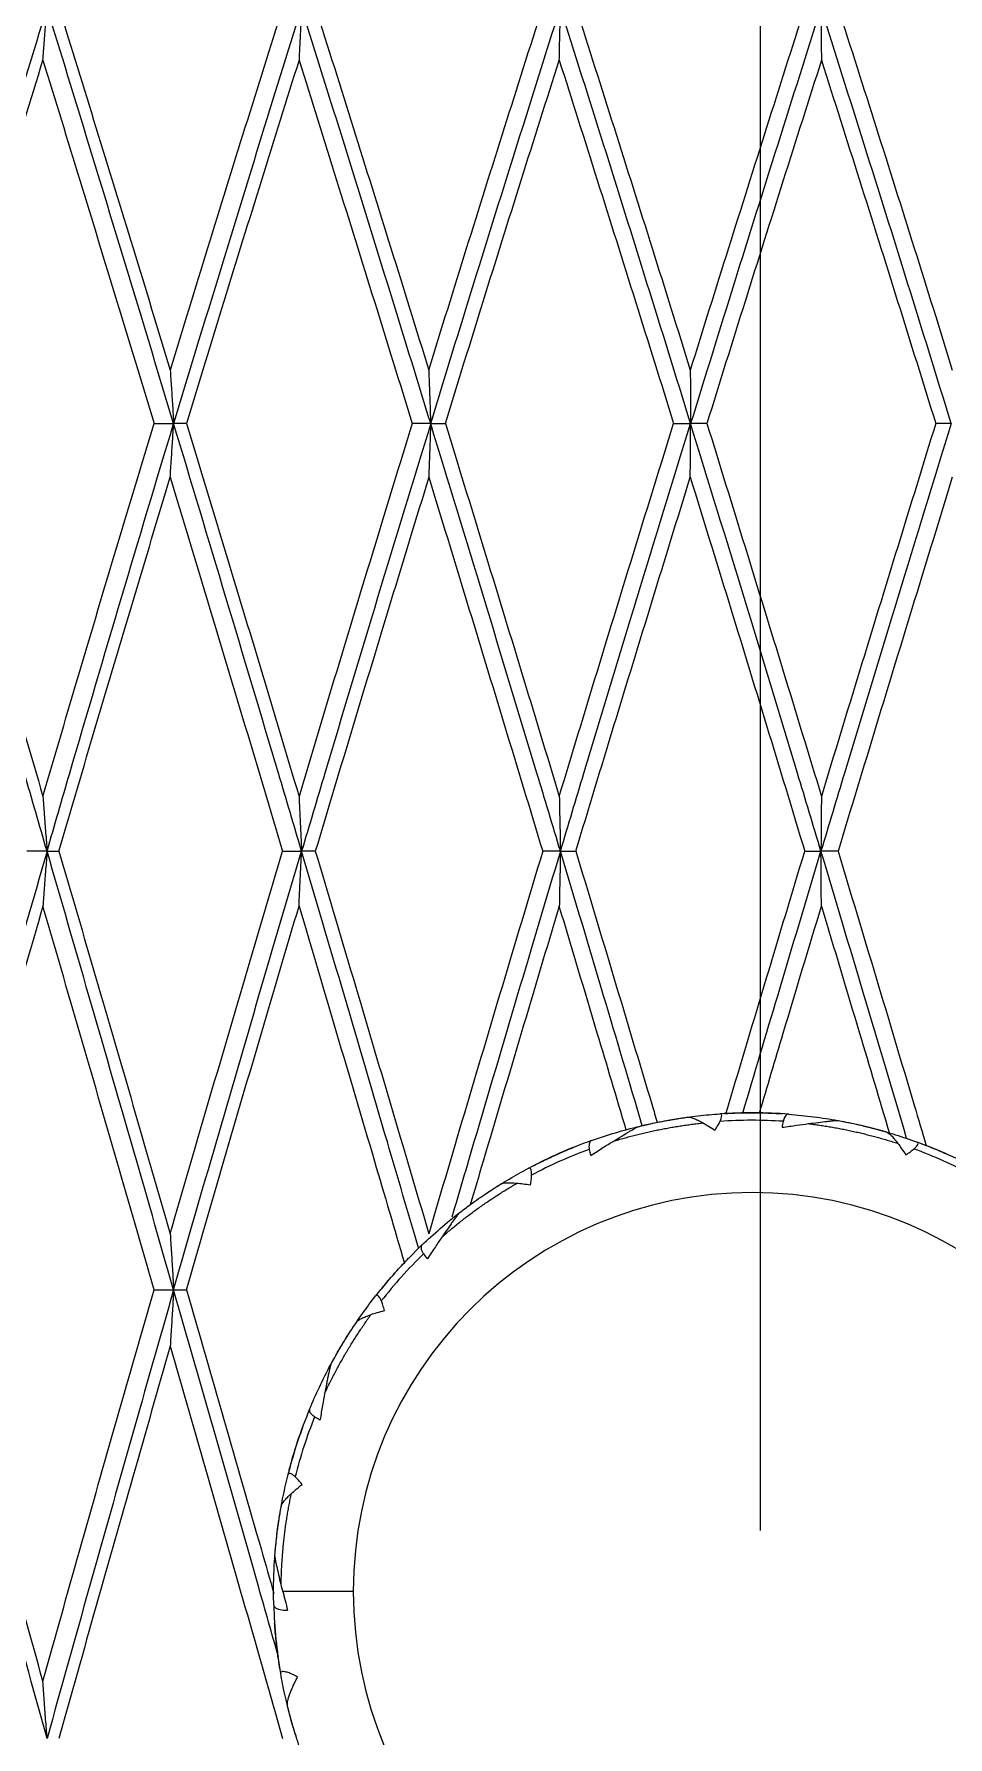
# Model space of a CAD drawing. Extents: x 1661 to 2451, y 0 to 579.
# Drawn here: x 1885.59 to 1891.32, y 450.7 to 461.38 of the extents above; entities that cross this region are included whole.
import ezdxf

# ---------------------------------------------------------------- set-up
doc = ezdxf.new("R2010")
doc.units = 0
doc.header["$LTSCALE"] = 10
doc.header["$MEASUREMENT"] = 0
doc.linetypes.add('CENTER', pattern=[2, 1.25, -0.25, 0.25, -0.25])
doc.layers.add('2', color=7, linetype='CONTINUOUS', true_color=0xffffff)
doc.layers.add('3', color=7, linetype='CONTINUOUS', true_color=0xffffff)
doc.layers.add('BODY', color=7, linetype='CONTINUOUS')

msp = doc.modelspace()

# ---------------------------------------------------------------- linework, layer by layer
at = {"layer": '2', "color": 7, "linetype": 'Continuous', "lineweight": 18}
for points in [[(1884.893, 458.936), (1884.979, 459.231), (1885.153, 459.818), (1885.415, 460.687), (1885.589, 461.258), (1885.676, 461.541)], [(1885.65, 461.213), (1885.653, 461.25), (1885.658, 461.323), (1885.667, 461.432), (1885.673, 461.504), (1885.676, 461.541)], [(1886.469, 458.936), (1886.38, 459.231), (1886.202, 459.819), (1885.938, 460.686), (1885.763, 461.257), (1885.676, 461.541)], [(1885.751, 461.541), (1885.828, 461.292), (1885.982, 460.792), (1886.215, 460.035), (1886.37, 459.527), (1886.448, 459.271)], [(1887.151, 461.541), (1887.073, 461.292), (1886.916, 460.792), (1886.682, 460.035), (1886.526, 459.527), (1886.448, 459.271)], [(1887.271, 461.541), (1887.182, 461.258), (1887.004, 460.687), (1886.737, 459.818), (1886.558, 459.231), (1886.469, 458.936)], [(1887.271, 461.541), (1887.269, 461.504), (1887.266, 461.432), (1887.26, 461.323), (1887.256, 461.25), (1887.255, 461.213)], [(1888.08, 458.936), (1887.989, 459.231), (1887.808, 459.819), (1887.539, 460.686), (1887.36, 461.257), (1887.271, 461.541)], [(1887.358, 461.541), (1887.437, 461.292), (1887.594, 460.792), (1887.831, 460.035), (1887.989, 459.527), (1888.068, 459.271)], [(1888.068, 459.271), (1888.147, 459.527), (1888.305, 460.035), (1888.543, 460.792), (1888.702, 461.292), (1888.781, 461.541)], [(1888.08, 458.936), (1888.17, 459.231), (1888.351, 459.818), (1888.623, 460.687), (1888.803, 461.258), (1888.893, 461.541)], [(1888.886, 461.213), (1888.887, 461.25), (1888.888, 461.323), (1888.891, 461.432), (1888.892, 461.504), (1888.893, 461.541)], [(1889.709, 458.936), (1889.618, 459.231), (1889.435, 459.819), (1889.164, 460.686), (1888.983, 461.257), (1888.893, 461.541)], [(1888.99, 461.541), (1889.07, 461.292), (1889.229, 460.792), (1889.468, 460.035), (1889.627, 459.527), (1889.707, 459.271)], [(1890.424, 461.541), (1890.344, 461.292), (1890.185, 460.792), (1889.946, 460.035), (1889.786, 459.527), (1889.707, 459.271)], [(1890.526, 461.541), (1890.436, 461.258), (1890.255, 460.687), (1889.982, 459.818), (1889.8, 459.231), (1889.709, 458.936)], [(1891.342, 458.936), (1891.251, 459.231), (1891.069, 459.819), (1890.797, 460.686), (1890.616, 461.257), (1890.526, 461.541)], [(1890.526, 461.541), (1890.526, 461.504), (1890.527, 461.432), (1890.528, 461.323), (1890.528, 461.25), (1890.529, 461.213)], [(1890.633, 461.541), (1890.713, 461.292), (1890.872, 460.792), (1891.111, 460.035), (1891.27, 459.527), (1891.349, 459.271)], [(1884.961, 458.936), (1885.037, 459.192), (1885.19, 459.703), (1885.419, 460.462), (1885.573, 460.963), (1885.65, 461.213)], [(1885.65, 461.213), (1885.727, 460.963), (1885.881, 460.462), (1886.113, 459.703), (1886.268, 459.192), (1886.346, 458.936)], [(1887.255, 461.213), (1887.176, 460.963), (1887.019, 460.462), (1886.784, 459.703), (1886.628, 459.192), (1886.55, 458.936)], [(1887.255, 461.213), (1887.333, 460.963), (1887.49, 460.462), (1887.727, 459.703), (1887.885, 459.192), (1887.964, 458.936)], [(1888.172, 458.936), (1888.251, 459.192), (1888.409, 459.703), (1888.647, 460.462), (1888.806, 460.963), (1888.886, 461.213)], [(1888.886, 461.213), (1888.965, 460.963), (1889.124, 460.462), (1889.363, 459.703), (1889.523, 459.192), (1889.602, 458.936)], [(1890.529, 461.213), (1890.449, 460.963), (1890.29, 460.462), (1890.05, 459.703), (1889.891, 459.192), (1889.811, 458.936)], [(1890.529, 461.213), (1890.608, 460.963), (1890.768, 460.462), (1891.006, 459.703), (1891.166, 459.192), (1891.245, 458.936)], [(1886.448, 459.271), (1886.45, 459.234), (1886.455, 459.16), (1886.462, 459.048), (1886.467, 458.973), (1886.469, 458.936)], [(1888.068, 459.271), (1888.069, 459.234), (1888.072, 459.16), (1888.076, 459.048), (1888.078, 458.973), (1888.08, 458.936)], [(1889.707, 459.271), (1889.707, 459.234), (1889.708, 459.16), (1889.708, 459.048), (1889.709, 458.973), (1889.709, 458.936)], [(1884.961, 458.936), (1885.037, 458.679), (1885.19, 458.164), (1885.419, 457.386), (1885.573, 456.862), (1885.65, 456.599)], [(1885.65, 456.599), (1885.727, 456.862), (1885.881, 457.386), (1886.113, 458.164), (1886.268, 458.679), (1886.346, 458.936)], [(1886.346, 458.936), (1886.36, 458.936), (1886.387, 458.936), (1886.428, 458.936), (1886.456, 458.936), (1886.469, 458.936)], [(1886.448, 458.599), (1886.45, 458.637), (1886.455, 458.712), (1886.462, 458.824), (1886.467, 458.898), (1886.469, 458.936)], [(1886.55, 458.936), (1886.541, 458.936), (1886.523, 458.936), (1886.496, 458.936), (1886.478, 458.936), (1886.469, 458.936)], [(1886.55, 458.936), (1886.628, 458.679), (1886.784, 458.164), (1887.019, 457.386), (1887.176, 456.862), (1887.255, 456.599)], [(1887.964, 458.936), (1887.885, 458.679), (1887.727, 458.164), (1887.491, 457.386), (1887.333, 456.862), (1887.255, 456.599)], [(1888.08, 458.936), (1888.067, 458.936), (1888.041, 458.936), (1888.003, 458.936), (1887.977, 458.936), (1887.964, 458.936)], [(1888.08, 458.936), (1888.078, 458.898), (1888.076, 458.824), (1888.072, 458.712), (1888.069, 458.637), (1888.068, 458.599)], [(1888.08, 458.936), (1888.09, 458.936), (1888.11, 458.936), (1888.141, 458.936), (1888.161, 458.936), (1888.172, 458.936)], [(1888.172, 458.936), (1888.251, 458.679), (1888.409, 458.164), (1888.647, 457.386), (1888.806, 456.862), (1888.886, 456.599)], [(1888.886, 456.599), (1888.965, 456.862), (1889.125, 457.386), (1889.363, 458.164), (1889.523, 458.679), (1889.602, 458.936)], [(1889.602, 458.936), (1889.614, 458.936), (1889.638, 458.936), (1889.674, 458.936), (1889.697, 458.936), (1889.709, 458.936)], [(1889.707, 458.599), (1889.707, 458.637), (1889.708, 458.712), (1889.708, 458.824), (1889.709, 458.898), (1889.709, 458.936)], [(1889.811, 458.936), (1889.8, 458.936), (1889.777, 458.936), (1889.743, 458.936), (1889.72, 458.936), (1889.709, 458.936)], [(1889.811, 458.936), (1889.891, 458.679), (1890.05, 458.164), (1890.289, 457.386), (1890.449, 456.862), (1890.529, 456.599)], [(1891.245, 458.936), (1891.166, 458.679), (1891.007, 458.164), (1890.768, 457.386), (1890.608, 456.862), (1890.529, 456.599)], [(1891.342, 458.936), (1891.331, 458.936), (1891.31, 458.936), (1891.277, 458.936), (1891.256, 458.936), (1891.245, 458.936)], [(1885.75, 456.255), (1885.827, 456.519), (1885.982, 457.044), (1886.215, 457.825), (1886.37, 458.342), (1886.448, 458.599)], [(1886.448, 458.599), (1886.526, 458.342), (1886.682, 457.825), (1886.916, 457.044), (1887.073, 456.519), (1887.152, 456.255)], [(1888.068, 458.599), (1887.989, 458.342), (1887.831, 457.825), (1887.594, 457.044), (1887.436, 456.519), (1887.357, 456.255)], [(1888.068, 458.599), (1888.147, 458.342), (1888.305, 457.825), (1888.543, 457.044), (1888.702, 456.519), (1888.782, 456.255)], [(1888.99, 456.255), (1889.069, 456.519), (1889.229, 457.044), (1889.468, 457.825), (1889.627, 458.342), (1889.707, 458.599)], [(1889.707, 458.599), (1889.786, 458.342), (1889.946, 457.825), (1890.185, 457.044), (1890.345, 456.519), (1890.424, 456.255)], [(1891.349, 458.599), (1891.27, 458.342), (1891.111, 457.825), (1890.872, 457.044), (1890.713, 456.519), (1890.633, 456.255)], [(1885.65, 456.599), (1885.653, 456.561), (1885.658, 456.485), (1885.667, 456.37), (1885.673, 456.294), (1885.676, 456.255)], [(1887.255, 456.599), (1887.256, 456.561), (1887.26, 456.485), (1887.266, 456.37), (1887.269, 456.294), (1887.271, 456.255)], [(1888.886, 456.599), (1888.887, 456.561), (1888.888, 456.485), (1888.891, 456.37), (1888.892, 456.294), (1888.893, 456.255)], [(1890.529, 456.599), (1890.528, 456.561), (1890.528, 456.485), (1890.527, 456.37), (1890.526, 456.294), (1890.526, 456.255)], [(1885.676, 456.255), (1885.589, 455.956), (1885.415, 455.352), (1885.153, 454.435), (1884.979, 453.817), (1884.893, 453.506)], [(1885.676, 456.255), (1885.662, 456.255), (1885.634, 456.255), (1885.591, 456.255), (1885.563, 456.255), (1885.549, 456.255)], [(1885.676, 456.255), (1885.673, 456.217), (1885.667, 456.141), (1885.658, 456.026), (1885.653, 455.949), (1885.65, 455.911)], [(1885.676, 456.255), (1885.684, 456.255), (1885.701, 456.255), (1885.725, 456.255), (1885.742, 456.255), (1885.75, 456.255)], [(1886.469, 453.506), (1886.38, 453.817), (1886.202, 454.436), (1885.938, 455.351), (1885.763, 455.955), (1885.676, 456.255)], [(1885.75, 456.255), (1885.827, 455.992), (1885.982, 455.463), (1886.214, 454.664), (1886.37, 454.127), (1886.448, 453.858)], [(1886.448, 453.858), (1886.526, 454.127), (1886.682, 454.664), (1886.917, 455.463), (1887.073, 455.992), (1887.152, 456.255)], [(1886.469, 453.506), (1886.558, 453.817), (1886.737, 454.435), (1887.004, 455.352), (1887.182, 455.956), (1887.271, 456.255)], [(1887.152, 456.255), (1887.165, 456.255), (1887.192, 456.255), (1887.231, 456.255), (1887.258, 456.255), (1887.271, 456.255)], [(1887.255, 455.911), (1887.256, 455.949), (1887.26, 456.026), (1887.266, 456.141), (1887.269, 456.217), (1887.271, 456.255)], [(1887.357, 456.255), (1887.348, 456.255), (1887.329, 456.255), (1887.3, 456.255), (1887.281, 456.255), (1887.271, 456.255)], [(1887.357, 456.255), (1887.436, 455.992), (1887.593, 455.463), (1887.83, 454.664), (1887.989, 454.127), (1888.068, 453.858)], [(1888.782, 456.255), (1888.703, 455.992), (1888.544, 455.463), (1888.306, 454.664), (1888.147, 454.127), (1888.068, 453.858)], [(1888.893, 456.255), (1888.881, 456.255), (1888.856, 456.255), (1888.819, 456.255), (1888.794, 456.255), (1888.782, 456.255)], [(1888.893, 456.255), (1888.892, 456.217), (1888.891, 456.141), (1888.888, 456.026), (1888.887, 455.949), (1888.886, 455.911)], [(1888.893, 456.255), (1888.904, 456.255), (1888.925, 456.255), (1888.958, 456.255), (1888.979, 456.255), (1888.99, 456.255)], [(1890.424, 456.255), (1890.436, 456.255), (1890.458, 456.255), (1890.492, 456.255), (1890.515, 456.255), (1890.526, 456.255)], [(1890.633, 456.255), (1890.621, 456.255), (1890.597, 456.255), (1890.562, 456.255), (1890.538, 456.255), (1890.526, 456.255)], [(1890.529, 455.911), (1890.528, 455.949), (1890.528, 456.026), (1890.527, 456.141), (1890.526, 456.217), (1890.526, 456.255)], [(1885.65, 455.911), (1885.573, 455.647), (1885.419, 455.116), (1885.19, 454.315), (1885.037, 453.777), (1884.961, 453.506)], [(1886.346, 453.506), (1886.268, 453.777), (1886.113, 454.315), (1885.881, 455.116), (1885.727, 455.647), (1885.65, 455.911)], [(1886.549, 453.506), (1886.628, 453.777), (1886.784, 454.315), (1887.019, 455.116), (1887.176, 455.647), (1887.255, 455.911)], [(1886.448, 453.858), (1886.45, 453.819), (1886.455, 453.741), (1886.462, 453.624), (1886.467, 453.545), (1886.469, 453.506)], [(1885.676, 450.695), (1885.588, 451.012), (1885.412, 451.643), (1885.151, 452.58), (1884.979, 453.198), (1884.893, 453.506)], [(1885.65, 451.053), (1885.573, 451.329), (1885.419, 451.878), (1885.189, 452.695), (1885.037, 453.237), (1884.961, 453.506)], [(1885.65, 451.053), (1885.727, 451.329), (1885.881, 451.878), (1886.113, 452.695), (1886.269, 453.237), (1886.346, 453.506)], [(1886.469, 453.506), (1886.381, 453.199), (1886.205, 452.58), (1885.94, 451.642), (1885.764, 451.011), (1885.676, 450.695)], [(1886.346, 453.506), (1886.36, 453.506), (1886.387, 453.506), (1886.428, 453.506), (1886.456, 453.506), (1886.469, 453.506)], [(1886.469, 453.506), (1886.467, 453.467), (1886.462, 453.389), (1886.455, 453.272), (1886.45, 453.193), (1886.448, 453.154)], [(1886.469, 453.506), (1886.478, 453.506), (1886.496, 453.506), (1886.523, 453.506), (1886.541, 453.506), (1886.549, 453.506)], [(1886.448, 453.154), (1886.37, 452.883), (1886.215, 452.341), (1885.982, 451.521), (1885.827, 450.971), (1885.75, 450.695)], [(1886.448, 453.154), (1886.526, 452.883), (1886.682, 452.341), (1886.916, 451.521), (1887.073, 450.971), (1887.152, 450.695)], [(1885.676, 450.695), (1885.673, 450.735), (1885.667, 450.814), (1885.658, 450.934), (1885.653, 451.013), (1885.65, 451.053)]]:
    msp.add_open_spline(points, degree=3, dxfattribs=at)
for points, knots in [([(1885.676, 456.255), (1885.628, 456.419), (1885.366, 457.322), (1885.105, 458.213), (1884.893, 458.936)], [0, 0, 0, 0, 0.180323, 1, 1, 1, 1]), ([(1885.676, 456.255), (1885.723, 456.419), (1885.986, 457.322), (1886.251, 458.213), (1886.469, 458.936)], [0, 0, 0, 0, 0.180323, 1, 1, 1, 1]), ([(1887.271, 456.255), (1887.223, 456.419), (1886.954, 457.322), (1886.687, 458.213), (1886.469, 458.936)], [0, 0, 0, 0, 0.180324, 1, 1, 1, 1]), ([(1888.08, 458.936), (1887.858, 458.213), (1887.588, 457.322), (1887.32, 456.419), (1887.271, 456.255)], [0, 0, 0, 0, 0.819677, 1, 1, 1, 1]), ([(1888.893, 456.255), (1888.844, 456.419), (1888.572, 457.322), (1888.301, 458.213), (1888.08, 458.936)], [0, 0, 0, 0, 0.180323, 1, 1, 1, 1]), ([(1888.893, 456.255), (1888.942, 456.419), (1889.214, 457.322), (1889.486, 458.213), (1889.709, 458.936)], [0, 0, 0, 0, 0.180323, 1, 1, 1, 1]), ([(1890.526, 456.255), (1890.477, 456.419), (1890.205, 457.322), (1889.932, 458.213), (1889.709, 458.936)], [0, 0, 0, 0, 0.180324, 1, 1, 1, 1]), ([(1891.342, 458.936), (1891.119, 458.213), (1890.847, 457.322), (1890.575, 456.419), (1890.526, 456.255)], [0, 0, 0, 0, 0.819677, 1, 1, 1, 1]), ([(1888.005, 453.764), (1887.939, 453.988), (1887.783, 454.52), (1887.539, 455.351), (1887.36, 455.955), (1887.271, 456.255)], [0, 0, 0, 0, 0.265609, 0.632804, 1, 1, 1, 1]), ([(1888.893, 456.255), (1888.803, 455.956), (1888.623, 455.352), (1888.396, 454.585), (1888.259, 454.12), (1888.213, 453.962)], [0, 0, 0, 0, 0.398501, 0.797001, 1, 1, 1, 1]), ([(1889.406, 454.535), (1889.325, 454.808), (1889.154, 455.385), (1888.983, 455.955), (1888.893, 456.255)], [0, 0, 0, 0, 0.470729, 1, 1, 1, 1]), ([(1888.99, 456.255), (1889.069, 455.992), (1889.228, 455.463), (1889.398, 454.895), (1889.489, 454.592), (1889.5, 454.556)], [0, 0, 0, 0, 0.468648, 0.937296, 1, 1, 1, 1]), ([(1889.93, 454.609), (1889.935, 454.627), (1890.021, 454.913), (1890.185, 455.463), (1890.345, 455.992), (1890.424, 456.255)], [0, 0, 0, 0, 0.032414, 0.516207, 1, 1, 1, 1]), ([(1890.036, 454.614), (1890.109, 454.861), (1890.273, 455.411), (1890.436, 455.956), (1890.526, 456.255)], [0, 0, 0, 0, 0.445455, 1, 1, 1, 1]), ([(1891.063, 454.455), (1890.974, 454.755), (1890.795, 455.358), (1890.616, 455.955), (1890.526, 456.255)], [0, 0, 0, 0, 0.494171, 1, 1, 1, 1]), ([(1890.633, 456.255), (1890.712, 455.992), (1890.872, 455.463), (1891.056, 454.846), (1891.161, 454.494), (1891.186, 454.409)], [0, 0, 0, 0, 0.431604, 0.863208, 1, 1, 1, 1]), ([(1887.255, 455.911), (1887.333, 455.647), (1887.49, 455.116), (1887.711, 454.37), (1887.853, 453.887), (1887.916, 453.673)], [0, 0, 0, 0, 0.3579, 0.7158, 1, 1, 1, 1]), ([(1888.886, 455.911), (1888.806, 455.647), (1888.648, 455.116), (1888.462, 454.491), (1888.355, 454.131), (1888.328, 454.04)], [0, 0, 0, 0, 0.427367, 0.854735, 1, 1, 1, 1]), ([(1889.305, 454.509), (1889.245, 454.712), (1889.105, 455.181), (1888.965, 455.647), (1888.886, 455.911)], [0, 0, 0, 0, 0.430823, 1, 1, 1, 1]), ([(1890.14, 454.614), (1890.19, 454.781), (1890.319, 455.215), (1890.449, 455.647), (1890.529, 455.911)], [0, 0, 0, 0, 0.385366, 1, 1, 1, 1]), ([(1890.529, 455.911), (1890.608, 455.647), (1890.75, 455.173), (1890.893, 454.697), (1890.955, 454.486)], [0, 0, 0, 0, 0.560092, 1, 1, 1, 1]), ([(1887.126, 451.207), (1887.085, 451.352), (1886.954, 451.811), (1886.735, 452.58), (1886.558, 453.198), (1886.469, 453.506)], [0, 0, 0, 0, 0.187147, 0.593573, 1, 1, 1, 1]), ([(1886.549, 453.506), (1886.627, 453.237), (1886.784, 452.695), (1886.966, 452.06), (1887.071, 451.695), (1887.097, 451.604)], [0, 0, 0, 0, 0.428897, 0.857794, 1, 1, 1, 1])]:
    msp.add_open_spline(points, degree=3, knots=knots, dxfattribs=at)
at = {"layer": '3', "color": 7, "linetype": 'Continuous', "lineweight": 18}
for p, q in [((1887.445, 453.021), (1887.449, 453.029)), ((1887.102, 451.822), (1887.103, 451.83))]:
    msp.add_line(p, q, dxfattribs=at)
at = {"layer": '3', "color": 7, "linetype": 'Continuous', "lineweight": 13}
msp.add_line((1887.595, 451.616), (1887.153, 451.616), dxfattribs=at)
at = {"layer": '3', "color": 7, "linetype": 'Continuous', "lineweight": 18}
for start, end in [(85.6265, 93.8782), (109.6265, 117.8782), (61.6265, 69.8782), (133.6265, 141.8782), (157.6265, 165.8782), (181.6265, 189.8782)]:
    msp.add_arc((1890.095, 451.616), 3, start, end, dxfattribs=at)
at = {"layer": '3', "color": 7, "linetype": 'Continuous', "lineweight": 13}
for radius, start, end in [(2.953, 86.2347, 93.933), (2.953, 110.2347, 117.933), (2.953, 62.2347, 69.933), (2.5, 0, 180), (2.953, 134.2347, 141.933), (2.953, 158.2347, 165.933), (2.5, 180, 0)]:
    msp.add_arc((1890.095, 451.616), radius, start, end, dxfattribs=at)
at = {"layer": '3', "color": 7, "linetype": 'Continuous', "lineweight": 18}
for points in [[(1889.388, 454.531), (1889.539, 454.568), (1889.693, 454.589)], [(1890.635, 454.567), (1890.787, 454.539), (1890.937, 454.496)], [(1888.263, 453.991), (1888.386, 454.086), (1888.518, 454.168)], [(1887.455, 453.041), (1887.529, 453.177), (1887.617, 453.306)], [(1887.104, 451.844), (1887.116, 451.999), (1887.144, 452.152)], [(1887.27, 450.607), (1887.218, 450.754), (1887.181, 450.905)]]:
    msp.add_rational_spline(points, [1, 0.99866113057, 1], degree=2, dxfattribs=at)
for points in [[(1889.483, 454.553), (1889.525, 454.562), (1889.567, 454.569), (1889.61, 454.576)], [(1889.57, 454.57), (1889.584, 454.572), (1889.597, 454.574), (1889.611, 454.577)], [(1889.614, 454.577), (1889.662, 454.585), (1889.757, 454.598), (1889.848, 454.606), (1889.893, 454.609)], [(1889.921, 454.611), (1889.948, 454.613), (1889.975, 454.614), (1890.003, 454.615)], [(1890.004, 454.615), (1890.037, 454.616), (1890.069, 454.616), (1890.102, 454.616)], [(1890.102, 454.616), (1890.137, 454.616), (1890.171, 454.615), (1890.206, 454.614)], [(1890.209, 454.614), (1890.233, 454.613), (1890.257, 454.612), (1890.282, 454.61)], [(1890.289, 454.562), (1890.286, 454.551), (1890.284, 454.539), (1890.282, 454.525)], [(1890.324, 454.607), (1890.377, 454.603), (1890.482, 454.592), (1890.583, 454.577), (1890.632, 454.568)], [(1890.608, 454.572), (1890.612, 454.571), (1890.617, 454.57), (1890.621, 454.57)], [(1890.633, 454.567), (1890.665, 454.562), (1890.698, 454.555), (1890.73, 454.548)], [(1889.088, 454.442), (1889.139, 454.46), (1889.239, 454.493), (1889.337, 454.519), (1889.385, 454.531)], [(1889.364, 454.525), (1889.367, 454.526), (1889.371, 454.527), (1889.374, 454.528)], [(1889.386, 454.531), (1889.419, 454.539), (1889.451, 454.546), (1889.483, 454.553)], [(1889.787, 454.552), (1889.808, 454.54), (1889.834, 454.525), (1889.862, 454.507)], [(1890.73, 454.548), (1890.773, 454.539), (1890.814, 454.529), (1890.856, 454.518)], [(1890.817, 454.528), (1890.83, 454.525), (1890.844, 454.521), (1890.857, 454.518)], [(1890.86, 454.517), (1890.905, 454.505), (1890.994, 454.479), (1891.083, 454.449), (1891.127, 454.433)], [(1888.793, 454.318), (1888.822, 454.333), (1888.852, 454.346), (1888.881, 454.359)], [(1888.881, 454.359), (1888.913, 454.373), (1888.945, 454.387), (1888.977, 454.4)], [(1889.074, 454.386), (1889.076, 454.375), (1889.079, 454.363), (1889.083, 454.349)], [(1891.008, 454.424), (1891.023, 454.404), (1891.039, 454.38), (1891.058, 454.352)], [(1891.156, 454.422), (1891.181, 454.413), (1891.206, 454.403), (1891.231, 454.393)], [(1891.232, 454.392), (1891.262, 454.38), (1891.292, 454.367), (1891.322, 454.354)], [(1888.451, 454.125), (1888.492, 454.152), (1888.573, 454.202), (1888.653, 454.247), (1888.693, 454.268)], [(1888.719, 454.282), (1888.743, 454.294), (1888.767, 454.306), (1888.791, 454.318)], [(1888.706, 454.162), (1888.673, 454.167), (1888.644, 454.171), (1888.619, 454.173)], [(1888.262, 453.99), (1888.288, 454.011), (1888.315, 454.031), (1888.341, 454.05)], [(1888.341, 454.05), (1888.376, 454.075), (1888.412, 454.099), (1888.447, 454.123)], [(1888.414, 454.1), (1888.425, 454.108), (1888.437, 454.116), (1888.449, 454.124)], [(1888.026, 453.788), (1888.062, 453.822), (1888.137, 453.89), (1888.219, 453.957), (1888.261, 453.99)], [(1888.241, 453.974), (1888.245, 453.977), (1888.249, 453.98), (1888.252, 453.983)], [(1887.87, 453.628), (1887.894, 453.654), (1887.918, 453.68), (1887.942, 453.704)], [(1888.036, 453.732), (1888.042, 453.722), (1888.05, 453.712), (1888.059, 453.701)], [(1887.806, 453.555), (1887.827, 453.58), (1887.849, 453.604), (1887.87, 453.628)], [(1887.754, 453.492), (1887.771, 453.513), (1887.788, 453.533), (1887.805, 453.554)], [(1887.573, 453.24), (1887.599, 453.28), (1887.652, 453.359), (1887.707, 453.433), (1887.735, 453.468)], [(1887.707, 453.352), (1887.73, 453.36), (1887.758, 453.368), (1887.791, 453.377)], [(1887.503, 453.126), (1887.525, 453.163), (1887.547, 453.2), (1887.57, 453.236)], [(1887.549, 453.202), (1887.556, 453.214), (1887.564, 453.225), (1887.571, 453.237)], [(1887.454, 453.039), (1887.47, 453.069), (1887.487, 453.098), (1887.503, 453.126)], [(1887.321, 452.758), (1887.34, 452.804), (1887.381, 452.897), (1887.429, 452.991), (1887.454, 453.039)], [(1887.244, 452.549), (1887.255, 452.583), (1887.267, 452.617), (1887.279, 452.65)], [(1887.353, 452.711), (1887.363, 452.705), (1887.374, 452.699), (1887.387, 452.692)], [(1887.215, 452.456), (1887.225, 452.487), (1887.234, 452.519), (1887.244, 452.549)], [(1887.193, 452.376), (1887.2, 452.403), (1887.208, 452.429), (1887.215, 452.455)], [(1887.13, 452.073), (1887.138, 452.121), (1887.155, 452.215), (1887.175, 452.304), (1887.186, 452.348)], [(1887.207, 452.23), (1887.226, 452.247), (1887.248, 452.266), (1887.274, 452.287)], [(1887.113, 451.941), (1887.118, 451.984), (1887.123, 452.027), (1887.13, 452.069)], [(1887.124, 452.029), (1887.126, 452.043), (1887.128, 452.056), (1887.13, 452.07)], [(1887.104, 451.842), (1887.106, 451.875), (1887.11, 451.908), (1887.113, 451.941)], [(1887.097, 451.531), (1887.095, 451.583), (1887.095, 451.688), (1887.1, 451.79), (1887.104, 451.841)], [(1887.153, 451.616), (1887.15, 451.631), (1887.146, 451.645), (1887.143, 451.658)], [(1887.153, 451.616), (1887.158, 451.598), (1887.168, 451.559), (1887.178, 451.519), (1887.183, 451.498)], [(1887.097, 451.531), (1887.097, 451.524), (1887.104, 451.513), (1887.133, 451.501), (1887.165, 451.498), (1887.183, 451.498)], [(1887.111, 451.309), (1887.108, 451.345), (1887.104, 451.38), (1887.102, 451.416)], [(1887.123, 451.212), (1887.118, 451.244), (1887.114, 451.277), (1887.111, 451.309)], [(1887.135, 451.13), (1887.131, 451.157), (1887.127, 451.184), (1887.123, 451.211)], [(1887.245, 451.081), (1887.234, 451.087), (1887.212, 451.097), (1887.185, 451.108), (1887.163, 451.114), (1887.148, 451.115), (1887.14, 451.111), (1887.139, 451.105), (1887.14, 451.101)], [(1887.201, 450.828), (1887.187, 450.877), (1887.164, 450.973), (1887.147, 451.06), (1887.14, 451.101)], [(1887.213, 450.785), (1887.209, 450.798), (1887.205, 450.811), (1887.202, 450.825)], [(1887.239, 450.7), (1887.225, 450.741), (1887.213, 450.782), (1887.202, 450.823)]]:
    msp.add_open_spline(points, degree=3, dxfattribs=at)
for points, knots in [([(1889.693, 454.589), (1889.7, 454.59), (1889.713, 454.587), (1889.733, 454.579), (1889.737, 454.577), (1889.746, 454.573), (1889.76, 454.567), (1889.776, 454.559), (1889.787, 454.552)], [0, 0, 0, 0, 0.5, 0.5, 0.625, 0.625, 0.75, 1, 1, 1, 1]), ([(1889.862, 454.507), (1889.869, 454.517), (1889.881, 454.537), (1889.889, 454.554), (1889.893, 454.562)], [0, 0, 0, 0, 0.513813, 1, 1, 1, 1]), ([(1889.893, 454.562), (1889.893, 454.562), (1889.897, 454.57), (1889.902, 454.584), (1889.905, 454.599), (1889.902, 454.608), (1889.896, 454.609), (1889.893, 454.609)], [0, 0, 0, 0, 0.013264, 0.259948, 0.506632, 0.753316, 1, 1, 1, 1]), ([(1890.324, 454.607), (1890.318, 454.608), (1890.305, 454.602), (1890.295, 454.581), (1890.29, 454.565), (1890.289, 454.562)], [0, 0, 0, 0, 0.451282, 0.902564, 1, 1, 1, 1]), ([(1890.446, 454.548), (1890.467, 454.551), (1890.488, 454.553), (1890.528, 454.558), (1890.547, 454.561), (1890.573, 454.563), (1890.581, 454.564), (1890.596, 454.566), (1890.603, 454.566), (1890.612, 454.567), (1890.615, 454.567), (1890.621, 454.567), (1890.623, 454.568), (1890.629, 454.568), (1890.633, 454.568), (1890.635, 454.567)], [0, 0, 0, 0, 0.25, 0.25, 0.5, 0.5, 0.625, 0.625, 0.75, 0.75, 0.8125, 0.8125, 0.875, 0.875, 1, 1, 1, 1]), ([(1889.223, 454.437), (1889.242, 454.448), (1889.26, 454.459), (1889.294, 454.48), (1889.31, 454.49), (1889.333, 454.503), (1889.34, 454.507), (1889.353, 454.514), (1889.359, 454.518), (1889.367, 454.522), (1889.37, 454.524), (1889.375, 454.526), (1889.377, 454.527), (1889.383, 454.53), (1889.386, 454.531), (1889.388, 454.531)], [0, 0, 0, 0, 0.25, 0.25, 0.5, 0.5, 0.625, 0.625, 0.75, 0.75, 0.8125, 0.8125, 0.875, 0.875, 1, 1, 1, 1]), ([(1890.282, 454.525), (1890.314, 454.529), (1890.372, 454.538), (1890.423, 454.545), (1890.446, 454.548)], [0, 0, 0, 0, 0.522416, 1, 1, 1, 1]), ([(1890.937, 454.496), (1890.944, 454.493), (1890.954, 454.486), (1890.97, 454.47), (1890.973, 454.467), (1890.979, 454.46), (1890.989, 454.448), (1891, 454.434), (1891.008, 454.424)], [0, 0, 0, 0, 0.5, 0.5, 0.625, 0.625, 0.75, 1, 1, 1, 1]), ([(1889.088, 454.442), (1889.081, 454.439), (1889.073, 454.429), (1889.071, 454.406), (1889.074, 454.389), (1889.074, 454.386)], [0, 0, 0, 0, 0.451282, 0.902564, 1, 1, 1, 1]), ([(1889.083, 454.349), (1889.11, 454.366), (1889.159, 454.397), (1889.203, 454.425), (1889.223, 454.437)], [0, 0, 0, 0, 0.522416, 1, 1, 1, 1]), ([(1891.058, 454.352), (1891.068, 454.359), (1891.087, 454.372), (1891.102, 454.384), (1891.109, 454.389)], [0, 0, 0, 0, 0.513813, 1, 1, 1, 1]), ([(1891.109, 454.389), (1891.109, 454.39), (1891.116, 454.396), (1891.126, 454.406), (1891.135, 454.419), (1891.135, 454.428), (1891.131, 454.432), (1891.127, 454.433)], [0, 0, 0, 0, 0.013264, 0.259948, 0.506632, 0.753316, 1, 1, 1, 1]), ([(1888.712, 454.225), (1888.712, 454.225), (1888.712, 454.234), (1888.712, 454.249), (1888.708, 454.264), (1888.702, 454.27), (1888.696, 454.27), (1888.693, 454.268)], [0, 0, 0, 0, 0.013264, 0.259948, 0.506632, 0.753316, 1, 1, 1, 1]), ([(1888.619, 454.173), (1888.594, 454.175), (1888.572, 454.176), (1888.551, 454.175), (1888.547, 454.175), (1888.539, 454.174), (1888.536, 454.174), (1888.527, 454.172), (1888.522, 454.17), (1888.518, 454.168)], [0, 0, 0, 0, 0.5, 0.5, 0.625, 0.625, 0.75, 0.75, 1, 1, 1, 1]), ([(1888.706, 454.162), (1888.708, 454.174), (1888.711, 454.197), (1888.712, 454.216), (1888.712, 454.225)], [0, 0, 0, 0, 0.513813, 1, 1, 1, 1]), ([(1888.263, 453.991), (1888.261, 453.99), (1888.259, 453.988), (1888.255, 453.983), (1888.254, 453.981), (1888.25, 453.977), (1888.248, 453.975), (1888.239, 453.963), (1888.23, 453.95), (1888.214, 453.929), (1888.209, 453.922), (1888.198, 453.906), (1888.193, 453.898), (1888.175, 453.873), (1888.163, 453.856), (1888.151, 453.838)], [0, 0, 0, 0, 0.125, 0.125, 0.1875, 0.1875, 0.25, 0.25, 0.5, 0.5, 0.625, 0.625, 0.75, 0.75, 1, 1, 1, 1]), ([(1888.151, 453.838), (1888.138, 453.819), (1888.109, 453.776), (1888.077, 453.728), (1888.059, 453.701)], [0, 0, 0, 0, 0.477584, 1, 1, 1, 1]), ([(1888.026, 453.788), (1888.021, 453.783), (1888.017, 453.77), (1888.025, 453.748), (1888.034, 453.734), (1888.036, 453.732)], [0, 0, 0, 0, 0.451282, 0.902564, 1, 1, 1, 1]), ([(1887.771, 453.437), (1887.771, 453.437), (1887.767, 453.445), (1887.76, 453.459), (1887.751, 453.471), (1887.742, 453.474), (1887.738, 453.471), (1887.735, 453.468)], [0, 0, 0, 0, 0.013264, 0.259948, 0.506632, 0.753316, 1, 1, 1, 1]), ([(1887.791, 453.377), (1887.787, 453.389), (1887.781, 453.411), (1887.774, 453.429), (1887.771, 453.437)], [0, 0, 0, 0, 0.513813, 1, 1, 1, 1]), ([(1887.617, 453.306), (1887.621, 453.312), (1887.632, 453.32), (1887.651, 453.329), (1887.655, 453.331), (1887.664, 453.335), (1887.678, 453.341), (1887.695, 453.347), (1887.707, 453.352)], [0, 0, 0, 0, 0.5, 0.5, 0.625, 0.625, 0.75, 1, 1, 1, 1]), ([(1887.455, 453.041), (1887.454, 453.039), (1887.453, 453.036), (1887.451, 453.03), (1887.451, 453.028), (1887.449, 453.022), (1887.449, 453.02), (1887.445, 453.005), (1887.442, 452.99), (1887.436, 452.964), (1887.434, 452.955), (1887.431, 452.936), (1887.429, 452.927), (1887.423, 452.897), (1887.419, 452.877), (1887.415, 452.855)], [0, 0, 0, 0, 0.125, 0.125, 0.1875, 0.1875, 0.25, 0.25, 0.5, 0.5, 0.625, 0.625, 0.75, 0.75, 1, 1, 1, 1]), ([(1887.415, 452.855), (1887.411, 452.832), (1887.402, 452.782), (1887.392, 452.724), (1887.387, 452.692)], [0, 0, 0, 0, 0.477555, 1, 1, 1, 1]), ([(1887.321, 452.758), (1887.319, 452.752), (1887.32, 452.738), (1887.337, 452.722), (1887.351, 452.713), (1887.353, 452.711)], [0, 0, 0, 0, 0.451282, 0.902564, 1, 1, 1, 1]), ([(1887.231, 452.334), (1887.231, 452.334), (1887.224, 452.34), (1887.213, 452.35), (1887.199, 452.357), (1887.19, 452.356), (1887.187, 452.351), (1887.186, 452.348)], [0, 0, 0, 0, 0.013264, 0.259948, 0.506632, 0.753316, 1, 1, 1, 1]), ([(1887.274, 452.287), (1887.266, 452.297), (1887.251, 452.314), (1887.237, 452.328), (1887.231, 452.334)], [0, 0, 0, 0, 0.513813, 1, 1, 1, 1]), ([(1887.144, 452.152), (1887.145, 452.159), (1887.152, 452.17), (1887.165, 452.187), (1887.168, 452.191), (1887.175, 452.198), (1887.185, 452.209), (1887.198, 452.221), (1887.207, 452.23)], [0, 0, 0, 0, 0.5, 0.5, 0.625, 0.625, 0.75, 1, 1, 1, 1]), ([(1887.143, 451.658), (1887.138, 451.679), (1887.133, 451.7), (1887.124, 451.739), (1887.12, 451.757), (1887.114, 451.783), (1887.112, 451.791), (1887.109, 451.806), (1887.108, 451.813), (1887.107, 451.822), (1887.106, 451.825), (1887.105, 451.83), (1887.105, 451.832), (1887.104, 451.839), (1887.104, 451.842), (1887.104, 451.844)], [0, 0, 0, 0, 0.25, 0.25, 0.5, 0.5, 0.625, 0.625, 0.75, 0.75, 0.8125, 0.8125, 0.875, 0.875, 1, 1, 1, 1]), ([(1887.245, 451.081), (1887.234, 451.061), (1887.225, 451.041), (1887.212, 451.013), (1887.208, 451.004), (1887.201, 450.987), (1887.198, 450.979), (1887.189, 450.956), (1887.185, 450.942), (1887.181, 450.925), (1887.181, 450.92), (1887.18, 450.911), (1887.18, 450.908), (1887.181, 450.905)], [0, 0, 0, 0, 0.25, 0.25, 0.375, 0.375, 0.5, 0.5, 0.75, 0.75, 0.875, 0.875, 1, 1, 1, 1])]:
    msp.add_open_spline(points, degree=3, knots=knots, dxfattribs=at)
at = {"layer": '3', "color": 7, "linetype": 'Continuous', "lineweight": 13}
for points, weights in [([(1889.223, 454.437), (1889.499, 454.522), (1889.787, 454.552)], [1, 0.995242155576, 1]), ([(1890.446, 454.548), (1890.733, 454.513), (1891.008, 454.424)], [1, 0.995242155583, 1]), ([(1888.151, 453.838), (1888.369, 454.029), (1888.619, 454.173)], [1, 0.995242155575, 1]), ([(1887.415, 452.855), (1887.537, 453.118), (1887.707, 453.352)], [1, 0.99524215569, 1]), ([(1887.143, 451.658), (1887.147, 451.947), (1887.207, 452.23)], [1, 0.995242068088, 1])]:
    msp.add_rational_spline(points, weights, degree=2, dxfattribs=at)
at = {"layer": 'BODY', "color": 1, "linetype": 'CENTER', "lineweight": 5}
msp.add_line((1890.144, 484.497), (1890.144, 159.969), dxfattribs=at)

doc.saveas('drawing.dxf')
